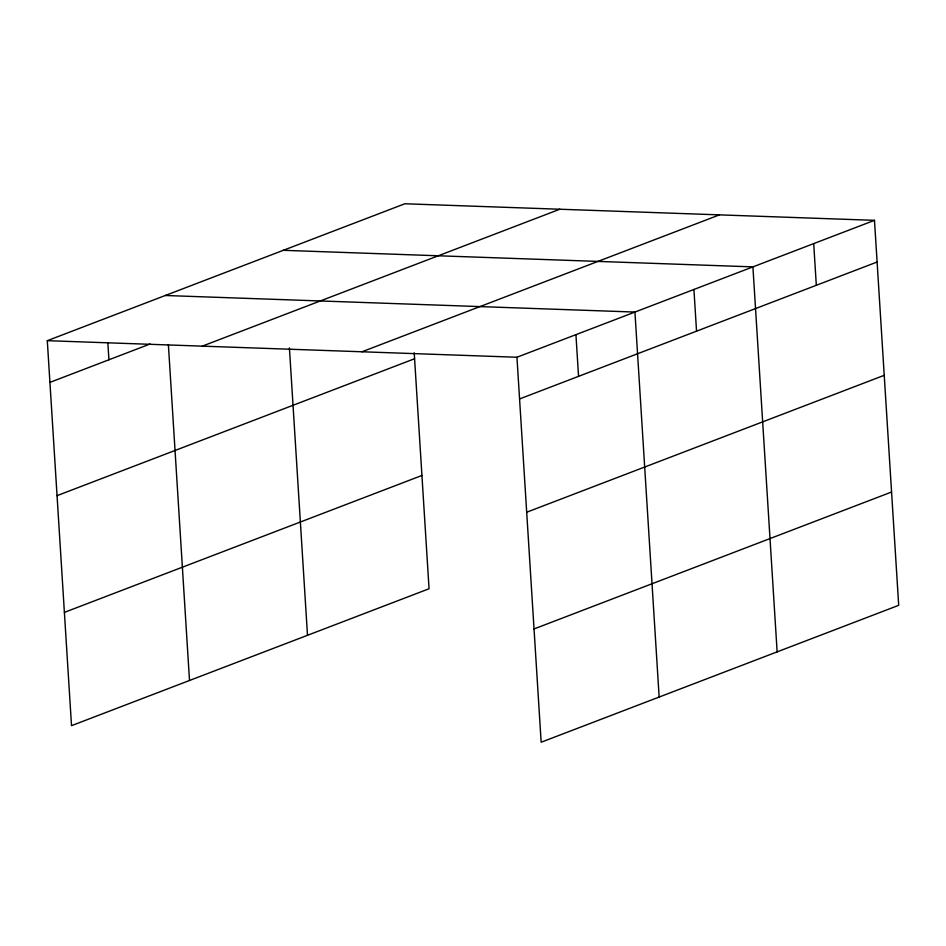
<?xml version="1.0" encoding="UTF-8"?>
<svg xmlns="http://www.w3.org/2000/svg" width="946" height="946" viewBox="0 0 946 946"><rect width="100%" height="100%" fill="white"/><g stroke="black" fill="none" stroke-linecap="round" stroke-linejoin="round"><path stroke-width="1.42" d="M414.218 352.858L429.058 588.755L71.518 725.665L47.3 340.678L404.841 203.768L874.482 220.335L898.7 605.322L541.159 742.232L516.942 357.245L874.482 220.335M49.925 382.373L150.071 344.013M202.278 346.153L559.819 209.232M361.963 351.782L719.492 214.86M57.056 495.657L414.585 358.747M519.567 398.94L877.096 262.018M64.399 612.381L421.94 475.46M526.686 512.224L884.226 375.314M534.029 628.948L891.57 492.026M283.28 250.312L752.91 266.878L777.139 651.877M165.29 295.495L634.932 312.062L659.149 697.06M47.3 340.678L516.942 357.245M813.702 243.607L816.315 285.302M693.926 289.476L696.54 331.159M575.937 334.659L578.55 376.342M289.417 347.915L307.497 635.298M168.376 344.545L189.507 680.481M107.832 342.523L108.92 359.776"/></g></svg>
